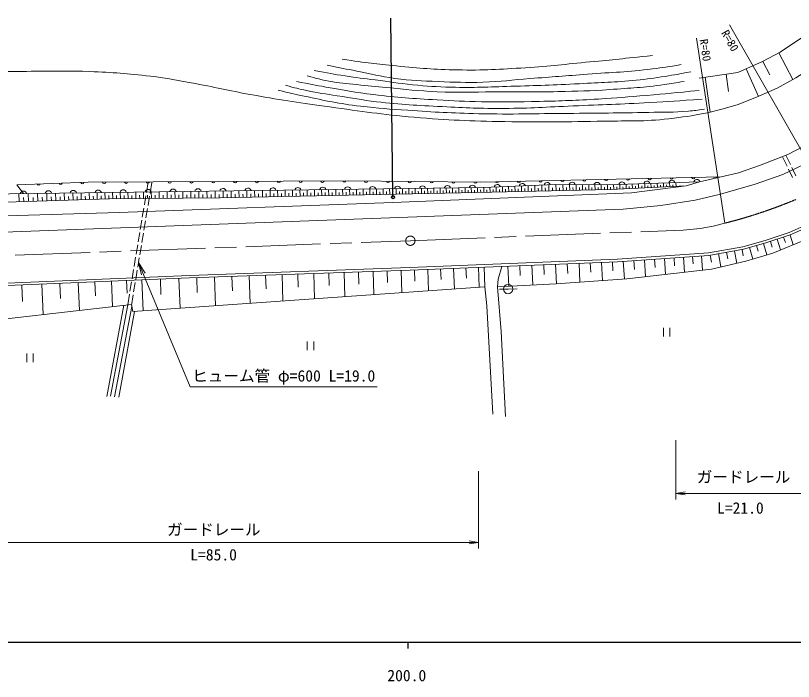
# Model space of a CAD drawing. Units: millimetres, scale not verified. Extents: x 40000 to 680000, y 20000 to 380000.
# Drawn here: x 205104 to 329853, y 198715 to 305442 of the extents above; entities that cross this region are included whole.
import ezdxf
from ezdxf.enums import TextEntityAlignment as Align

# ---------------------------------------------------------------- set-up
doc = ezdxf.new("R2010")
doc.units = ezdxf.units.MM
doc.header["$LTSCALE"] = 1000
doc.linetypes.add('CHAIN', pattern=[18.5, 12, -1.5, 3.5, -1.5])
for name, color, linetype, lineweight in [('M-BMK', 2, 'CHAIN', 13), ('M-STR-HTXT', 7, 'Continuous', 13), ('M-STR-STRC', 7, 'Continuous', 25), ('M-TTL-BAND', 7, 'Continuous', 25), ('M-WORK', 1, 'Continuous', 13)]:
    doc.layers.add(name, color=color, linetype=linetype, lineweight=lineweight)
doc.styles.add('ＭＳ ゴシック', font='')
doc.styles.get('ＭＳ ゴシック').set_extended_font_data('MS Gothic')

# ---------------------------------------------------------------- blocks, each defined once
blk = doc.blocks.new('open_arrow')
at = {"color": 0, "linetype": 'Continuous', "lineweight": -2}
blk.add_lwpolyline([(7.5, 1.25), (0, 0), (7.5, -1.25)], dxfattribs=at)

msp = doc.modelspace()

# ---------------------------------------------------------------- linework, layer by layer
at = {"layer": 'M-BMK'}
msp.add_lwpolyline([(150273, 266694), (153760, 266209), (157997, 265803), (162141, 265662), (168090, 265713), (268417, 269351), (312165, 271065), (314870, 271338), (316965, 271682), (318862, 272170)], dxfattribs=at)
msp.add_circle((268417, 269351), 750, dxfattribs=at)
msp.add_arc((299327, 349748), 80000, 284.13426, 296.0887, dxfattribs=at)
at = {"layer": 'M-STR-HTXT'}
for p, q in [((334508, 277899), (319604, 303936)), ((318862, 272170), (314303, 301822)), ((311009, 237400), (311009, 227851)), ((279323, 232408), (279323, 220009)), ((311009, 228851), (331668, 228851)), ((194304, 221009), (279323, 221009))]:
    msp.add_line(p, q, dxfattribs=at)
msp.add_lwpolyline([(224824, 265857), (233108, 245945), (263108, 245945)], dxfattribs=at)
at = {"layer": 'M-STR-STRC'}
msp.add_line((265629, 276344), (265312, 305052), dxfattribs=at)
msp.add_circle((265629, 276344), 250, dxfattribs=at)
at = {"layer": 'M-TTL-BAND'}
for p, q in [((40000, 205000), (579000, 205000)), ((268000, 205000), (268000, 204000))]:
    msp.add_line(p, q, dxfattribs=at)
at = {"layer": 'M-WORK'}
for p, q in [((327498, 299460), (329772, 295198)), ((322280, 296910), (324249, 292484)), ((324934, 298093), (326074, 295956)), ((319048, 296038), (319454, 293252)), ((315705, 295550), (316517, 289978)), ((328098, 282816), (328823, 281299)), ((328639, 283075), (329364, 281558)), ((329038, 280848), (329685, 279495)), ((329579, 281107), (330226, 279754)), ((205329, 278311), (206375, 276913)), ((226089, 277061), (226374, 278769)), ((226680, 276962), (226966, 278670)), ((288396, 277303), (288376, 278207)), ((289505, 277328), (289484, 278252)), ((290639, 277354), (290618, 278299)), ((291791, 277379), (291769, 278339)), ((292905, 277404), (292884, 278333)), ((293983, 277429), (293963, 278327)), ((295026, 277452), (295007, 278321)), ((296035, 277475), (296016, 278315)), ((297035, 277497), (297017, 278310)), ((298035, 277519), (298017, 278304)), ((299034, 277542), (299017, 278299)), ((300034, 277564), (300018, 278293)), ((301034, 277598), (301002, 278325)), ((302033, 277641), (302001, 278359)), ((303032, 277685), (303001, 278392)), ((304031, 277728), (304000, 278425)), ((305030, 277772), (305000, 278459)), ((306029, 277815), (305999, 278492)), ((307028, 277859), (306999, 278525)), ((307527, 277881), (307513, 278209)), ((308027, 277903), (307998, 278559)), ((308526, 277924), (308512, 278247)), ((309026, 277946), (308998, 278592)), ((309525, 277968), (309512, 278286)), ((310025, 277990), (309997, 278625)), ((310524, 278012), (310511, 278324)), ((311024, 278033), (310997, 278659)), ((208682, 275699), (208641, 276943)), ((210140, 275746), (210101, 276962)), ((211565, 275793), (211527, 276980)), ((212957, 275838), (212920, 276998)), ((214318, 275882), (214281, 277016)), ((215647, 275926), (215611, 277033)), ((216945, 275968), (216910, 277050)), ((218214, 276009), (218179, 277067)), ((219453, 276050), (219420, 277083)), ((220678, 276078), (220668, 277099)), ((221908, 276090), (221898, 277115)), ((223143, 276101), (223134, 277131)), ((224384, 276113), (224375, 277147)), ((225631, 276124), (225621, 277163)), ((226883, 276136), (226873, 277180)), ((228141, 276148), (228131, 277196)), ((229404, 276159), (229395, 277212)), ((230674, 276171), (230664, 277229)), ((231948, 276183), (231938, 277245)), ((233229, 276195), (233219, 277262)), ((234515, 276207), (234505, 277279)), ((235807, 276219), (235797, 277295)), ((237105, 276231), (237095, 277312)), ((238401, 276249), (238379, 277329)), ((239686, 276275), (239664, 277346)), ((240958, 276302), (240936, 277362)), ((242219, 276328), (242197, 277379)), ((243468, 276354), (243446, 277395)), ((244705, 276380), (244684, 277411)), ((245931, 276405), (245910, 277427)), ((247146, 276430), (247125, 277442)), ((247747, 276443), (247737, 276944)), ((248349, 276455), (248328, 277458)), ((248945, 276468), (248935, 276965)), ((249541, 276480), (249520, 277474)), ((250131, 276492), (250121, 276985)), ((250722, 276505), (250701, 277489)), ((251307, 276517), (251297, 277004)), ((251892, 276529), (251872, 277504)), ((252471, 276541), (252461, 277024)), ((253051, 276553), (253031, 277519)), ((253625, 276565), (253615, 277044)), ((254199, 276577), (254180, 277534)), ((254768, 276589), (254758, 277063)), ((255337, 276601), (255317, 277549)), ((255901, 276612), (255891, 277082)), ((256464, 276624), (256445, 277564)), ((257023, 276636), (257013, 277101)), ((257581, 276647), (257562, 277578)), ((258134, 276659), (258125, 277120)), ((258687, 276670), (258668, 277592)), ((259235, 276682), (259226, 277139)), ((259783, 276693), (259764, 277607)), ((260326, 276705), (260317, 277157)), ((260869, 276716), (260851, 277621)), ((261407, 276727), (261398, 277175)), ((261945, 276738), (261927, 277635)), ((262478, 276749), (262469, 277193)), ((263011, 276760), (262993, 277649)), ((263539, 276771), (263530, 277211)), ((264067, 276782), (264049, 277662)), ((264590, 276793), (264581, 277229)), ((265113, 276804), (265095, 277676)), ((265631, 276815), (265622, 277247)), ((266149, 276826), (266132, 277689)), ((266663, 276836), (266654, 277264)), ((267176, 276847), (267158, 277703)), ((267685, 276858), (267676, 277281)), ((268194, 276868), (268176, 277716)), ((268697, 276879), (268689, 277299)), ((269201, 276889), (269184, 277729)), ((269701, 276899), (269693, 277315)), ((270201, 276910), (270184, 277742)), ((270701, 276920), (270692, 277332)), ((271201, 276931), (271184, 277755)), ((271701, 276941), (271692, 277349)), ((272201, 276951), (272184, 277768)), ((272701, 276962), (272692, 277366)), ((273200, 276972), (273184, 277781)), ((273700, 276983), (273692, 277383)), ((274200, 276993), (274184, 277794)), ((274700, 277003), (274692, 277400)), ((275200, 277014), (275184, 277807)), ((275700, 277024), (275692, 277417)), ((276200, 277035), (276184, 277820)), ((276700, 277045), (276692, 277434)), ((277200, 277055), (277183, 277833)), ((277700, 277066), (277692, 277451)), ((278199, 277076), (278183, 277846)), ((278699, 277087), (278691, 277467)), ((279199, 277097), (279182, 277859)), ((279699, 277108), (279691, 277485)), ((280199, 277120), (280182, 277874)), ((280699, 277131), (280690, 277517)), ((281199, 277142), (281181, 277914)), ((281699, 277153), (281690, 277548)), ((282198, 277164), (282181, 277955)), ((282698, 277176), (282689, 277580)), ((283198, 277187), (283180, 277996)), ((283698, 277198), (283689, 277612)), ((284198, 277209), (284179, 278036)), ((284705, 277221), (284696, 277643)), ((285213, 277232), (285194, 278078)), ((285732, 277244), (285722, 277676)), ((286250, 277255), (286231, 278120)), ((286781, 277267), (286771, 277709)), ((287311, 277279), (287291, 278163)), ((287854, 277291), (287844, 277743)), ((288951, 277316), (288940, 277778)), ((290072, 277341), (290061, 277813)), ((291215, 277367), (291204, 277846)), ((292348, 277392), (292338, 277856)), ((293444, 277416), (293434, 277866)), ((294505, 277440), (294495, 277875)), ((295531, 277463), (295521, 277884)), ((296535, 277486), (296526, 277892)), ((297535, 277508), (297526, 277901)), ((298534, 277531), (298526, 277909)), ((299534, 277553), (299526, 277917)), ((300534, 277576), (300518, 277940)), ((301533, 277619), (301517, 277978)), ((302532, 277663), (302517, 278017)), ((303531, 277706), (303516, 278055)), ((304530, 277750), (304515, 278093)), ((305529, 277794), (305514, 278132)), ((306528, 277837), (306514, 278170)), ((205661, 275600), (205619, 276904)), ((206425, 275625), (206404, 276262)), ((207189, 275650), (207147, 276923)), ((207935, 275674), (207915, 276296)), ((209411, 275723), (209391, 276330)), ((210853, 275770), (210833, 276363)), ((212261, 275815), (212242, 276396)), ((213638, 275860), (213619, 276427)), ((214982, 275904), (214964, 276458)), ((216296, 275947), (216278, 276488)), ((217580, 275989), (217562, 276517)), ((218834, 276030), (218817, 276546)), ((220065, 276070), (220049, 276580)), ((221293, 276084), (221288, 276597)), ((222525, 276096), (222521, 276610)), ((223764, 276107), (223759, 276624)), ((225008, 276119), (225003, 276638)), ((225759, 275088), (226006, 276568)), ((226257, 276130), (226252, 276652)), ((226351, 274990), (226598, 276469)), ((227512, 276142), (227507, 276666)), ((228773, 276154), (228768, 276680)), ((230039, 276165), (230034, 276694)), ((231311, 276177), (231306, 276708)), ((232589, 276189), (232584, 276722)), ((233872, 276201), (233867, 276737)), ((235161, 276213), (235156, 276751)), ((236456, 276225), (236451, 276766)), ((237753, 276237), (237748, 276777)), ((239044, 276262), (239032, 276797)), ((240322, 276289), (240311, 276819)), ((241589, 276315), (241578, 276840)), ((242843, 276341), (242833, 276861)), ((244087, 276367), (244076, 276882)), ((245318, 276392), (245308, 276903)), ((246538, 276418), (246528, 276924)), ((225429, 273116), (225676, 274595)), ((226021, 273017), (226268, 274496)), ((225099, 271143), (225347, 272623)), ((225691, 271044), (225938, 272524)), ((224770, 269171), (225017, 270650)), ((225361, 269072), (225609, 270551)), ((327252, 269602), (327804, 267892)), ((328278, 269934), (328554, 269079)), ((329304, 270265), (329805, 268715)), ((224440, 267198), (224687, 268677)), ((225032, 267099), (225279, 268579)), ((322817, 268278), (323348, 266396)), ((323946, 268596), (324211, 267655)), ((325075, 268914), (325591, 267083)), ((326165, 269251), (326458, 268346)), ((316490, 267048), (316691, 265921)), ((317842, 267290), (318224, 265149)), ((319127, 267519), (319318, 266448)), ((320412, 267748), (320772, 265725)), ((321626, 267964), (321806, 266953)), ((224110, 265225), (224357, 266705)), ((224702, 265126), (224949, 266606)), ((295470, 265741), (295591, 262725)), ((297280, 265813), (297340, 264305)), ((299089, 265886), (299206, 262982)), ((300831, 265956), (300890, 264504)), ((302572, 266053), (302769, 263236)), ((304263, 266171), (304361, 264763)), ((305953, 266289), (306141, 263604)), ((307564, 266402), (307658, 265059)), ((309176, 266515), (309353, 263970)), ((310702, 266621), (310791, 265349)), ((312229, 266728), (312397, 264317)), ((313676, 266829), (313760, 265624)), ((315122, 266930), (315282, 264646)), ((223780, 263253), (224028, 264732)), ((224372, 263154), (224619, 264633)), ((264682, 264520), (264749, 262655)), ((266920, 264600), (267048, 261023)), ((269066, 264680), (269138, 262892)), ((271212, 264766), (271350, 261325)), ((273276, 264849), (273345, 263128)), ((275341, 264932), (275474, 261614)), ((277332, 265012), (277399, 263353)), ((279323, 265092), (279452, 261892)), ((284061, 265282), (284190, 262076)), ((285985, 265360), (286049, 263756)), ((287908, 265437), (288036, 262267)), ((289810, 265513), (289874, 263928)), ((291712, 265590), (291837, 262457)), ((293591, 265665), (293654, 264099)), ((231292, 263313), (231493, 258532)), ((234161, 263427), (234247, 261036)), ((237030, 263529), (237195, 258932)), ((239789, 263628), (239871, 261329)), ((242547, 263727), (242705, 259318)), ((245193, 263822), (245272, 261617)), ((247838, 263917), (247990, 259688)), ((250375, 264007), (250451, 261893)), ((252912, 264098), (253057, 260043)), ((255345, 264185), (255418, 262158)), ((257778, 264273), (257917, 260384)), ((260111, 264356), (260181, 262412)), ((262445, 264440), (262578, 260710)), ((206111, 262256), (206223, 259590)), ((209310, 262390), (209514, 257522)), ((212230, 262513), (212333, 260079)), ((215151, 262635), (215338, 258191)), ((217818, 262747), (217912, 260525)), ((220485, 262859), (220656, 258801)), ((222920, 262962), (223006, 260932)), ((223450, 261280), (223698, 262760)), ((224042, 261181), (224290, 262661)), ((225356, 263064), (225563, 258117)), ((228324, 263189), (228428, 260715)), ((223083, 259079), (223368, 260787)), ((284101, 261612), (282694, 261612)), ((284101, 261612), (285561, 261622)), ((223674, 258980), (223960, 260688)), ((219744, 244401), (222473, 259009)), ((223083, 259079), (220342, 244437)), ((220976, 244319), (223766, 258814)), ((224163, 258019), (221667, 244284)), ((308990, 255381), (308990, 253981)), ((310040, 253981), (310040, 255381)), ((251877, 253204), (251877, 251804)), ((252927, 251804), (252927, 253204)), ((206897, 251304), (206897, 249904)), ((207947, 249904), (207947, 251304))]:
    msp.add_line(p, q, dxfattribs=at)
for points in [[(177242, 269787), (302523, 274431), (308609, 274994), (314098, 275838), (318149, 276805), (323737, 278406), (328170, 279954), (331653, 281608), (335840, 283860), (344354, 288996), (362191, 301239), (368348, 305989), (377249, 313482), (381787, 317493), (385200, 321046), (389527, 326007), (392975, 330757), (396704, 336315)], [(314715, 295406), (320938, 296313), (324910, 298080), (327724, 299581), (330992, 301754), (335527, 304710), (341907, 308619), (346285, 311105), (349975, 313075), (353837, 314811), (356792, 315874), (359767, 316844)], [(316092, 289873), (318589, 290492), (321005, 291196), (324312, 292510), (327220, 293823), (330222, 295441), (332873, 297130), (333998, 297951), (335382, 299147), (336977, 300461), (338994, 301915), (340988, 303322), (344506, 305574), (347579, 307473), (350088, 308787), (353747, 310640), (355811, 311859), (357898, 313056)], [(318254, 279583), (321019, 280238), (324431, 281399), (328935, 283193), (331620, 284561)], [(318254, 279583), (314806, 278786), (300030, 278293), (291633, 278340), (280117, 277871), (196119, 276780), (187727, 278486), (176003, 278058), (175909, 278511)], [(205329, 278311), (216733, 278720), (258458, 278931), (279708, 278755), (318254, 279583)], [(154972, 273556), (162003, 273541), (188530, 275042), (220193, 276074), (237901, 276238), (279069, 277094), (300519, 277575), (312629, 278154), (314806, 278786)], [(312629, 278154), (303857, 277043), (265603, 275476), (221696, 273858), (169029, 272310), (162091, 272763), (154972, 273556)], [(201153, 262448), (232992, 263785), (268350, 265052), (301631, 266388), (316232, 267409), (321755, 268394), (325332, 269402), (329179, 270645), (332556, 272170)], [(201168, 262048), (233008, 263385), (268365, 264652), (301653, 265989), (316281, 267011), (321845, 268003), (325448, 269019), (329323, 270272), (332735, 271812)], [(282408, 261988), (291787, 262454), (303151, 263263), (316731, 264811), (322231, 266054), (326558, 267379), (332258, 269725), (332010, 270632), (331257, 271145)], [(280262, 265130), (280351, 261955), (280683, 258926), (281668, 241546)], [(283062, 265242), (282502, 263199), (282408, 261988), (282983, 254828), (283687, 241178)], [(193781, 255717), (223704, 259151), (223916, 258001), (280351, 261955)]]:
    msp.add_lwpolyline(points, dxfattribs=at)
msp.add_circle((284101, 261612), 750, dxfattribs=at)
for centre, radius, start, end in [((313812, 279544), 256, 193.91082, 348.55006), ((317311, 279619), 256, 193.91082, 348.55006), ((208825, 278493), 256, 194.73192, 349.37115), ((212323, 278618), 256, 194.73192, 349.37115), ((215820, 278744), 256, 194.73192, 349.37115), ((219322, 278789), 256, 192.97024, 347.60947), ((222822, 278807), 256, 192.97024, 347.60947), ((226321, 278825), 256, 192.97024, 347.60947), ((229821, 278842), 256, 192.97024, 347.60947), ((233321, 278860), 256, 192.97024, 347.60947), ((236821, 278878), 256, 192.97024, 347.60947), ((240321, 278896), 256, 192.97024, 347.60947), ((243821, 278913), 256, 192.97024, 347.60947), ((247321, 278931), 256, 192.97024, 347.60947), ((250821, 278949), 256, 192.97024, 347.60947), ((254321, 278966), 256, 192.97024, 347.60947), ((257821, 278984), 256, 192.97024, 347.60947), ((261322, 278964), 256, 192.20609, 346.84532), ((264822, 278935), 256, 192.20609, 346.84532), ((268321, 278906), 256, 192.20609, 346.84532), ((271821, 278877), 256, 192.20609, 346.84532), ((274365, 277684), 512, 13.42427, 168.0635), ((275321, 278848), 256, 192.20609, 346.84532), ((278364, 277736), 512, 13.42427, 168.0635), ((278821, 278819), 256, 192.20609, 346.84532), ((282365, 277850), 512, 15.01293, 169.65217), ((282319, 278867), 256, 193.91082, 348.55006), ((285818, 278943), 256, 193.91082, 348.55006), ((286362, 278013), 512, 15.01293, 169.65217), ((289317, 279018), 256, 193.91082, 348.55006), ((290359, 278175), 512, 15.01293, 169.65217), ((292816, 279093), 256, 193.91082, 348.55006), ((294352, 278212), 512, 12.3603, 166.99953), ((296316, 279168), 256, 193.91082, 348.55006), ((298352, 278190), 512, 12.3603, 166.99953), ((299815, 279243), 256, 193.91082, 348.55006), ((302355, 278258), 512, 14.58954, 169.22877), ((303314, 279318), 256, 193.91082, 348.55006), ((306353, 278391), 512, 14.58954, 169.22877), ((306813, 279394), 256, 193.91082, 348.55006), ((310351, 278525), 512, 14.58954, 169.22877), ((310312, 279469), 256, 193.91082, 348.55006), ((314349, 278658), 512, 14.58954, 169.22877), ((206370, 276801), 512, 13.42427, 168.0635), ((210370, 276853), 512, 13.42427, 168.0635), ((214370, 276905), 512, 13.42427, 168.0635), ((218369, 276957), 512, 13.42427, 168.0635), ((222369, 277009), 512, 13.42427, 168.0635), ((226369, 277060), 512, 13.42427, 168.0635), ((230368, 277112), 512, 13.42427, 168.0635), ((234368, 277164), 512, 13.42427, 168.0635), ((238368, 277216), 512, 13.42427, 168.0635), ((242367, 277268), 512, 13.42427, 168.0635), ((246367, 277320), 512, 13.42427, 168.0635), ((250367, 277372), 512, 13.42427, 168.0635), ((254366, 277424), 512, 13.42427, 168.0635), ((258366, 277476), 512, 13.42427, 168.0635), ((262366, 277528), 512, 13.42427, 168.0635), ((266365, 277580), 512, 13.42427, 168.0635), ((270365, 277632), 512, 13.42427, 168.0635)]:
    msp.add_arc(centre, radius, start, end, dxfattribs=at)
for points, knots in [([(257472, 298441), (261638, 297847), (262779, 297693), (266197, 297362), (270008, 296993), (272150, 296794), (275978, 296729), (280248, 296656), (282644, 296815), (286907, 297081), (290947, 297332), (293198, 297630), (297227, 298019), (301150, 298397), (302390, 298527), (307266, 299039)], [0, 0, 0, 0, 1, 1, 1, 2, 2, 2, 3, 3, 3, 4, 4, 4, 5, 5, 5, 5]), ([(197198, 297820), (197788, 297483), (197977, 297372), (198511, 297163), (199005, 296971), (199291, 296881), (199809, 296772), (200877, 296548), (201503, 296586), (202592, 296522), (204861, 296388), (206137, 296515), (208409, 296507), (211770, 296494), (213655, 296606), (217013, 296467), (220813, 296311), (222944, 296164), (226723, 295729), (229560, 295402), (231125, 295042), (233935, 294532), (237643, 293861), (239690, 293328), (243399, 292668), (248108, 291829), (250765, 291465), (255502, 290803), (260767, 290067), (263715, 289614), (269011, 289150), (274685, 288652), (277882, 288556), (283576, 288446), (289800, 288326), (293290, 288397), (299514, 288516), (303556, 288594), (305841, 288434), (309857, 288903), (312305, 289190), (313179, 289308), (316092, 289873)], [0, 0, 0, 0, 1, 1, 1, 2, 2, 2, 3, 3, 3, 4, 4, 4, 5, 5, 5, 6, 6, 6, 7, 7, 7, 8, 8, 8, 9, 9, 9, 10, 10, 10, 11, 11, 11, 12, 12, 12, 13, 13, 13, 14, 14, 14, 14]), ([(311863, 297573), (309663, 297202), (309051, 297129), (307242, 296893), (303205, 296366), (300911, 296369), (296852, 296049), (293234, 295763), (291206, 295623), (287588, 295345), (284647, 295119), (283007, 294839), (280059, 294759), (277247, 294683), (275668, 294749), (272858, 294876), (270143, 294998), (268609, 295000), (265916, 295369), (263522, 295696), (262213, 296076), (259841, 296541), (257990, 296904), (257409, 297019), (255103, 297479)], [0, 0, 0, 0, 1, 1, 1, 2, 2, 2, 3, 3, 3, 4, 4, 4, 5, 5, 5, 6, 6, 6, 7, 7, 7, 8, 8, 8, 8]), ([(312309, 294899), (310805, 294619), (310382, 294566), (309142, 294383), (305748, 293883), (303816, 293835), (300394, 293586), (297157, 293350), (295336, 293333), (292091, 293258), (288052, 293164), (285788, 293215), (281748, 293211), (278230, 293207), (276255, 293062), (272741, 293234), (269565, 293390), (267793, 293599), (264626, 293891), (262737, 294065), (261679, 294169), (259794, 294383), (258061, 294581), (257073, 294586), (255361, 294923), (253990, 295192), (253502, 295319), (251890, 295791)], [0, 0, 0, 0, 1, 1, 1, 2, 2, 2, 3, 3, 3, 4, 4, 4, 5, 5, 5, 6, 6, 6, 7, 7, 7, 8, 8, 8, 9, 9, 9, 9]), ([(253016, 296659), (255374, 296194), (256009, 296067), (257941, 295767), (259822, 295475), (260885, 295379), (262773, 295134), (265118, 294829), (266425, 294602), (268777, 294360), (271188, 294112), (272547, 294027), (274969, 293961), (278706, 293861), (280802, 294006), (284539, 294102), (288837, 294213), (291244, 294315), (295539, 294524), (299096, 294697), (301093, 294755), (304639, 295087), (306451, 295257), (307461, 295417), (309259, 295697), (310886, 295950), (311419, 296047), (313411, 296424)], [0, 0, 0, 0, 1, 1, 1, 2, 2, 2, 3, 3, 3, 4, 4, 4, 5, 5, 5, 6, 6, 6, 7, 7, 7, 8, 8, 8, 9, 9, 9, 9]), ([(250154, 294899), (252421, 294432), (253023, 294320), (254869, 293985), (257843, 293445), (259514, 293153), (262515, 292789), (266485, 292306), (268725, 292154), (272718, 291921), (275491, 291759), (277047, 291681), (279824, 291639), (283461, 291585), (285499, 291606), (289136, 291686), (292830, 291768), (294899, 291845), (298588, 292061), (301596, 292238), (303278, 292394), (306281, 292648), (309591, 292927), (310646, 293035), (314748, 293445)], [0, 0, 0, 0, 1, 1, 1, 2, 2, 2, 3, 3, 3, 4, 4, 4, 5, 5, 5, 6, 6, 6, 7, 7, 7, 8, 8, 8, 8]), ([(247199, 293492), (249208, 293000), (249753, 292886), (251398, 292531), (254900, 291774), (256869, 291335), (260428, 290912), (263377, 290562), (265040, 290455), (268003, 290255), (272441, 289957), (274932, 289823), (279379, 289716), (284984, 289581), (288126, 289721), (293733, 289763), (298781, 289801), (301609, 289824), (306656, 289927), (309140, 289978), (310538, 289912), (313012, 290138), (314022, 290230), (314367, 290256), (315592, 290420)], [0, 0, 0, 0, 1, 1, 1, 2, 2, 2, 3, 3, 3, 4, 4, 4, 5, 5, 5, 6, 6, 6, 7, 7, 7, 8, 8, 8, 8]), ([(315193, 292061), (311132, 291759), (310078, 291691), (306797, 291499), (302000, 291217), (299308, 291153), (294507, 290959), (290192, 290785), (287777, 290575), (283460, 290560), (279583, 290547), (277411, 290657), (273538, 290842), (269409, 291039), (267091, 291162), (262984, 291639), (260517, 291926), (259150, 292205), (256698, 292601), (254773, 292912), (253677, 293002), (251773, 293422), (250454, 293713), (250002, 293823), (248419, 294266)], [0, 0, 0, 0, 1, 1, 1, 2, 2, 2, 3, 3, 3, 4, 4, 4, 5, 5, 5, 6, 6, 6, 7, 7, 7, 8, 8, 8, 8])]:
    msp.add_open_spline(points, degree=3, knots=knots, dxfattribs=at)

# ---------------------------------------------------------------- block references
at = {"layer": 'M-STR-HTXT'}
for p, xscale, yscale, rotation in [((224824, 265857), 267, 267, 292.6), ((279323, 221009), 200, 200, 180)]:
    msp.add_blockref('open_arrow', p, dxfattribs=dict(at, xscale=xscale, yscale=yscale, rotation=rotation))
at = {"layer": 'M-STR-HTXT', "xscale": 200, "yscale": 200}
msp.add_blockref('open_arrow', (311009, 228851), dxfattribs=at)

# ---------------------------------------------------------------- texts
at = {"layer": 'M-STR-HTXT', "style": 'ＭＳ ゴシック'}
for rotation, p in [(299.787, (319688, 301422)), (278.742, (315732, 299906))]:
    msp.add_text('R=80', height=1320, rotation=rotation, dxfattribs=at).set_placement(p, align=Align.MIDDLE_CENTER)
for s, p in [('ヒューム管 φ=600 L=19.0', (248108, 247695)), ('ガードレール', (321860, 231489)), ('ガードレール', (236900, 223047))]:
    msp.add_text(s, height=1833, dxfattribs=at).set_placement(p, align=Align.MIDDLE_CENTER)
for s, p in [('L=21.0', (321346, 225051)), ('L=85.0', (236865, 217559))]:
    msp.add_text(s, height=1833, dxfattribs=at).set_placement(p, align=Align.BOTTOM_CENTER)
at = {"layer": 'M-TTL-BAND', "style": 'ＭＳ ゴシック'}
msp.add_text('200.0', height=1833, dxfattribs=at).set_placement((267844, 198195), align=Align.BOTTOM_CENTER)

doc.saveas('drawing.dxf')
